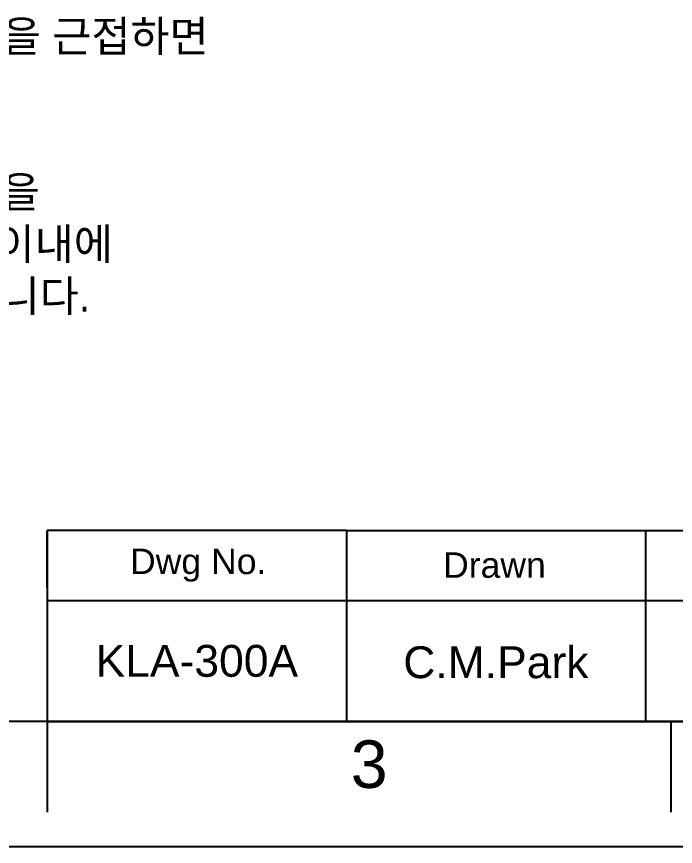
# Model space of a CAD drawing. Header units: millimetres. Extents: x 240 to 1080, y -29 to 565.
# Drawn here: x 454.8 to 560.5, y -29.1 to 103.9 of the extents above; entities that cross this region are included whole.
import ezdxf

# ---------------------------------------------------------------- set-up
doc = ezdxf.new("R2010")
doc.units = ezdxf.units.MM
doc.header["$LTSCALE"] = 0.75
doc.layers.add('FORM', color=7, linetype='Continuous')
doc.layers.add('TEXT', color=2, linetype='Continuous')
doc.styles.get("Standard").update_dxf_attribs({"font": 'arial.ttf'})

msp = doc.modelspace()

# ---------------------------------------------------------------- linework, layer by layer
at = {"layer": 'FORM', "color": 7, "linetype": 'Continuous'}
for p, q in [((507.7, 21.52), (459.74, 21.52)), ((459.74, 21.52), (459.74, -9.09)), ((459.74, 12.33), (459.74, 21.52)), ((1059.74, -9.09), (259.74, -9.09)), ((459.74, -9.09), (459.74, -23.63)), ((559.74, -9.09), (559.74, -23.63)), ((239.74, -29.09), (1079.74, -29.09))]:
    msp.add_line(p, q, dxfattribs=at)
at = {"layer": 'FORM'}
for p, q in [((507.7, 21.52), (1059.74, 21.52)), ((507.7, 21.52), (507.7, -9.09)), ((555.66, 21.52), (555.66, -9.09)), ((459.74, 10.29), (937.29, 10.29)), ((459.74, -9.09), (1059.74, -9.09))]:
    msp.add_line(p, q, dxfattribs=at)

# ---------------------------------------------------------------- texts
at = {"layer": 'FORM', "insert": (511.36, -15.97), "char_height": 7.62, "attachment_point": 5}
msp.add_mtext_dynamic_manual_height_columns('3', width=50, gutter_width=12.5, heights=[0], dxfattribs=at)
at = {"layer": 'TEXT'}
for s, width, gutter_width, insert, char_height, attachment_point in [('{\\fGulim|b0|i0|c129|p50;하단센서에 손을 근접하면 토수}', 76.9058, 17.5, (412.97, 103.23), 5, 1), ('{\\fGulim|b0|i0|c129|p50;하단센서에 손을 멀게하면 1초 이내에 자동으로 멈춥니다.}', 71.795, 78.64, (412.79, 78.28), 5, 1), ('Dwg No.', 47.9592, 25.51, (483.94, 15.96), 4.082, 5), ('Drawn', 47.9592, 25.51, (531.45, 15.96), 4.082, 5), ('KLA-300A', 47.9592, 25.51, (483.72, 0.6), 5.102, 5), ('C.M.Park', 47.9592, 25.51, (531.68, 0.38), 5.102, 5)]:
    msp.add_mtext_dynamic_manual_height_columns(s, width=width, gutter_width=gutter_width, heights=[0], dxfattribs=dict(at, insert=insert, char_height=char_height, attachment_point=attachment_point))

doc.saveas('drawing.dxf')
